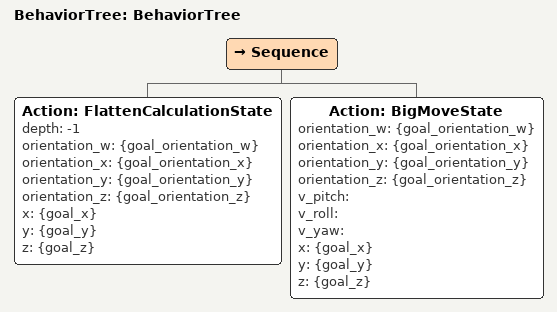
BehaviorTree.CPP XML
<?xml version="1.0"?>
<root main_tree_to_execute="BehaviorTree">
    <BehaviorTree ID="BehaviorTree">
        <Sequence>
            <Action ID="FlattenCalculationState" depth="-1" orientation_w="{goal_orientation_w}" orientation_x="{goal_orientation_x}" orientation_y="{goal_orientation_y}" orientation_z="{goal_orientation_z}" x="{goal_x}" y="{goal_y}" z="{goal_z}"/>
            <Action ID="BigMoveState" orientation_w="{goal_orientation_w}" orientation_x="{goal_orientation_x}" orientation_y="{goal_orientation_y}" orientation_z="{goal_orientation_z}" v_pitch="" v_roll="" v_yaw="" x="{goal_x}" y="{goal_y}" z="{goal_z}"/>
        </Sequence>
    </BehaviorTree>
</root>
